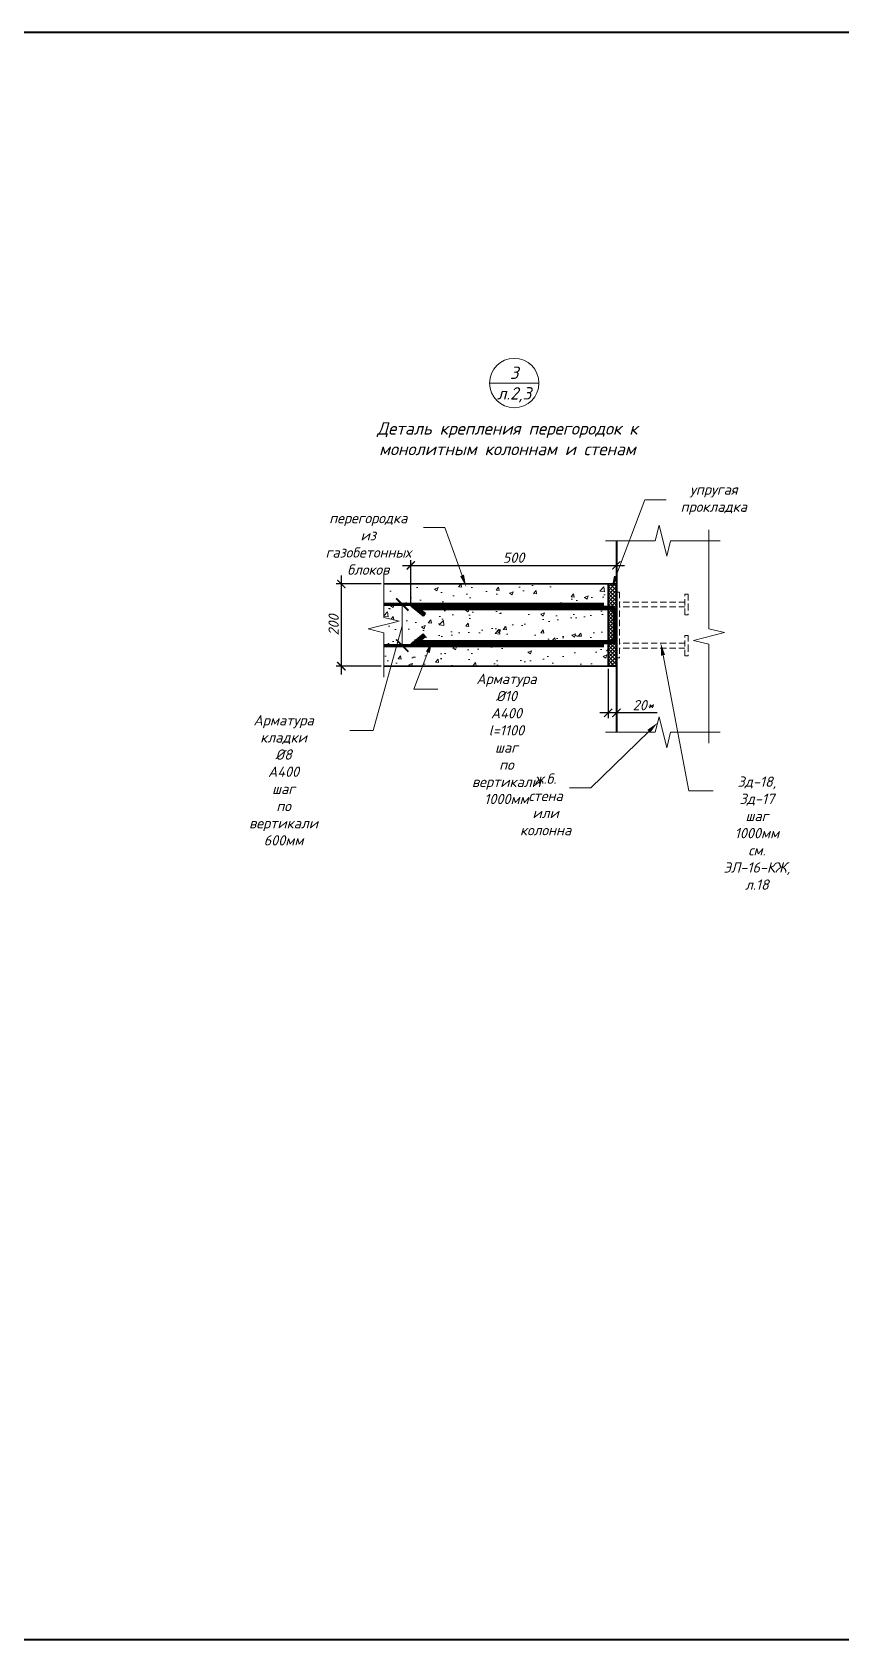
# Model space of a CAD drawing. Header units: millimetres. Extents: x -69292 to 68568, y 17750 to 120236.
# Drawn here: x 18872 to 20837, y 23614 to 27520 of the extents above; entities that cross this region are included whole.
import ezdxf
from ezdxf import colors
from ezdxf.entities.mleader import LeaderData, LeaderLine
from ezdxf.enums import TextEntityAlignment as Align
from ezdxf.math import Vec2, Vec3

# ---------------------------------------------------------------- set-up
doc = ezdxf.new("R2010")
doc.units = ezdxf.units.MM
doc.header["$PDMODE"] = 3
doc.linetypes.add('HIDDEN', pattern=[0.375, 0.25, -0.125])
doc.layers.get('0').update_dxf_attribs({"lineweight": 5})
doc.layers.get('Defpoints').update_dxf_attribs({"lineweight": 0})
for name, color, linetype, lineweight in [('#Cварка', 96, 'Continuous', 30), ('#Арматура', 152, 'Continuous', 30), ('#Бетон разрез', 22, 'Continuous', 40), ('#Выноски', 7, 'Continuous', 15), ('#Газобетон', 152, 'Continuous', 35), ('k_ Размеры', 7, 'Continuous', 15)]:
    doc.layers.add(name, color=color, linetype=linetype, lineweight=lineweight)
doc.layers.add('#Hatch', color=7, linetype='Continuous', lineweight=5, true_color=0x525252)
doc.layers.add('#Арматура вид_2', color=7, linetype='Continuous', lineweight=35, true_color=0x616161)
doc.styles.get("Standard").update_dxf_attribs({"font": 'arial.ttf'})
doc.styles.add('STEP PR', font='isocpeui.ttf')
doc.dimstyles.new('SPDS', dxfattribs={"dimscale": 10, "dimtxt": 2.5, "dimasz": 2, "dimexe": 1.25, "dimexo": 0.625, "dimtad": 1, "dimdec": 0, "dimrnd": 0.001, "dimtxsty": 'STEP PR', "dimblk": 'ARCHTICK', "dimcen": 2.5, "dimdle": 2, "dimclrd": 256, "dimclre": 256, "dimclrt": 7, "dimadec": 0, "dimazin": 2, "dimtfac": 0.75, "dimtdec": 0, "dimtmove": 1, "dimatfit": 3, "dimfxl": 1, "dimtolj": 1, "dimarcsym": 1})

# ---------------------------------------------------------------- blocks, each defined once
blk = doc.blocks.new('*U97')
at = {"color": 0, "linetype": 'ByBlock', "lineweight": -2}
for p, q in [((3.58, 0), (3.9, 1.25)), ((3.9, 1.25), (4.52, -1.25)), ((3.58, 0), (0, 0)), ((4.52, -1.25), (4.83, 0)), ((8.42, 0), (4.83, 0))]:
    blk.add_line(p, q, dxfattribs=at)
blk = doc.blocks.new('_ArchTick')
at = {"color": 0, "linetype": 'ByBlock', "const_width": 0.15}
blk.add_lwpolyline([(-0.5, -0.5), (0.5, 0.5)], dxfattribs=at)
blk = doc.blocks.new('_None')
blk = doc.blocks.new('*U255')
at = {"color": 0, "linetype": 'ByBlock', "lineweight": -2}
blk.add_lwpolyline([(-6, 0), (6, 0)], dxfattribs=at)
blk.add_circle((0, 0), 6, dxfattribs=at)
for tag, p in [('Узел', (0, 2.5)), ('Лист', (0, -2.5))]:
    blk.add_attdef(tag, text='', height=3, dxfattribs=at).set_placement(p, align=Align.MIDDLE_CENTER)
blk = doc.blocks.new('*U193')
at = {"color": 0, "linetype": 'ByBlock', "lineweight": -2}
for p, q in [((4.02, 0), (4.33, 1.25)), ((4.33, 1.25), (4.96, -1.25)), ((4.02, 0), (0, 0)), ((4.96, -1.25), (5.27, 0)), ((9.29, 0), (5.27, 0))]:
    blk.add_line(p, q, dxfattribs=at)
blk = doc.blocks.new('*U197')
at = {"color": 0, "linetype": 'ByBlock', "lineweight": -2}
for p, q in [((4.02, 0), (4.33, 1.25)), ((4.33, 1.25), (4.95, -1.25)), ((4.02, 0), (0, 0)), ((4.95, -1.25), (5.27, 0)), ((9.28, 0), (5.27, 0))]:
    blk.add_line(p, q, dxfattribs=at)
blk = doc.blocks.new('*U194')
for p, q in [((-0.5, 0.5), (0.5, -0.5)), ((0.5, 0.5), (-0.5, -0.5)), ((1.5, 0.5), (2.5, -0.5)), ((2.5, 0.5), (1.5, -0.5)), ((3.5, 0.5), (4.5, -0.5)), ((4.5, 0.5), (3.5, -0.5)), ((5.5, 0.5), (6.5, -0.5)), ((6.5, 0.5), (5.5, -0.5)), ((7.5, 0.5), (8.5, -0.5)), ((8.5, 0.5), (7.5, -0.5))]:
    blk.add_line(p, q)
blk = doc.blocks.new('*D195')
at = {"layer": 'Defpoints', "color": 0, "transparency": 16777216}
for p in [(20271.4, 25979.7), (20291.4, 25979.7), (20271.4, 25866.3)]:
    blk.add_point(p, dxfattribs=at)
at = {"layer": 'k_ Размеры', "lineweight": -2, "transparency": 16777216}
for p, q in [((20271.4, 25973.4), (20271.4, 25853.8)), ((20291.4, 25973.4), (20291.4, 25853.8)), ((20311.4, 25866.3), (20251.4, 25866.3)), ((20390.5, 25866.3), (20291.4, 25866.3))]:
    blk.add_line(p, q, dxfattribs=at)
at = {"layer": 'k_ Размеры', "lineweight": -2, "transparency": 16777216, "xscale": 20, "yscale": 20, "zscale": 20, "rotation": 180}
blk.add_blockref('_ArchTick', (20271.4, 25866.3), dxfattribs=at)
at = {"layer": 'k_ Размеры', "lineweight": -2, "transparency": 16777216, "xscale": 20, "yscale": 20, "zscale": 20}
blk.add_blockref('_ArchTick', (20291.4, 25866.3), dxfattribs=at)
at = {"layer": 'k_ Размеры', "color": 7, "transparency": 16777216, "insert": (20356.8, 25885.1), "char_height": 25, "attachment_point": 5, "style": 'STEP PR'}
blk.add_mtext('\\A1;20*', dxfattribs=at)
blk = doc.blocks.new('*D196')
at = {"layer": 'Defpoints', "color": 0, "transparency": 16777216}
for p in [(20291.4, 26224.7), (20291.4, 26159.7), (19791.9, 26125.7)]:
    blk.add_point(p, dxfattribs=at)
at = {"layer": 'k_ Размеры', "lineweight": -2, "transparency": 16777216}
for p, q in [((19771.9, 26224.7), (20311.4, 26224.7)), ((19791.9, 26131.9), (19791.9, 26237.2)), ((20291.4, 26165.9), (20291.4, 26237.2))]:
    blk.add_line(p, q, dxfattribs=at)
at = {"layer": 'k_ Размеры', "lineweight": -2, "transparency": 16777216, "xscale": 20, "yscale": 20, "zscale": 20, "rotation": 180}
blk.add_blockref('_ArchTick', (19791.9, 26224.7), dxfattribs=at)
at = {"layer": 'k_ Размеры', "lineweight": -2, "transparency": 16777216, "xscale": 20, "yscale": 20, "zscale": 20}
blk.add_blockref('_ArchTick', (20291.4, 26224.7), dxfattribs=at)
at = {"layer": 'k_ Размеры', "color": 7, "transparency": 16777216, "insert": (20041.6, 26243.4), "char_height": 25, "attachment_point": 5, "style": 'STEP PR'}
blk.add_mtext('\\A1;500', dxfattribs=at)
blk = doc.blocks.new('*U209')
at = {"color": 0, "linetype": 'ByBlock', "lineweight": -2}
for p, q in [((8.01, 0), (8.32, 1.25)), ((8.32, 1.25), (8.95, -1.25)), ((8.01, 0), (0, 0)), ((8.95, -1.25), (9.26, 0)), ((17.27, 0), (9.26, 0))]:
    blk.add_line(p, q, dxfattribs=at)
blk = doc.blocks.new('*D333')
at = {"layer": 'Defpoints', "color": 0, "transparency": 16777216}
for p in [(19623.2, 26179.7), (19726.2, 26179.7), (19726.2, 25979.7)]:
    blk.add_point(p, dxfattribs=at)
at = {"layer": 'k_ Размеры', "lineweight": -2, "transparency": 16777216}
for p, q in [((19720, 26179.7), (19610.7, 26179.7)), ((19623.2, 25959.7), (19623.2, 26199.7)), ((19720, 25979.7), (19610.7, 25979.7))]:
    blk.add_line(p, q, dxfattribs=at)
at = {"layer": 'k_ Размеры', "lineweight": -2, "transparency": 16777216, "xscale": 20, "yscale": 20, "zscale": 20}
for p, rotation in [((19623.2, 26179.7), 90), ((19623.2, 25979.7), 270)]:
    blk.add_blockref('_ArchTick', p, dxfattribs=dict(at, rotation=rotation))
at = {"layer": 'k_ Размеры', "color": 7, "transparency": 16777216, "insert": (19604.4, 26079.7), "char_height": 25, "attachment_point": 5, "rotation": 90, "style": 'STEP PR'}
blk.add_mtext('\\A1;200', dxfattribs=at)

msp = doc.modelspace()

# ---------------------------------------------------------------- hatches: boundary and pattern name
at = {"layer": '#Hatch'}
h = msp.add_hatch(dxfattribs=at)
h.set_pattern_fill('AR-CONC', color=256, scale=0.5)
h.paths.add_polyline_path([(20271.4, 26179.7), (19726.2, 26179.7), (19726.2, 26098.4), (19763.7, 26089.1), (19688.7, 26070.3), (19726.2, 26060.9), (19726.2, 25979.7), (20271.4, 25979.7)])
h = msp.add_hatch(dxfattribs=at)
h.set_pattern_fill('ANSI37', color=256, scale=2)
h.paths.add_polyline_path([(20291.4, 26179.7), (20271.4, 26179.7), (20271.4, 25979.7), (20291.4, 25979.7)])

# ---------------------------------------------------------------- linework, layer by layer
at = {"layer": '#Арматура', "const_width": 8}
for points in [[(20261.4, 26129.7), (19726.2, 26129.7)], [(20261.4, 26029.7), (19726.2, 26029.7)]]:
    msp.add_lwpolyline(points, dxfattribs=at)
at = {"layer": '#Арматура', "linetype": 'HIDDEN', "lineweight": 18, "ltscale": 60}
for points in [[(20291.4, 26159.7), (20299.4, 26159.7), (20299.4, 25999.7), (20291.4, 25999.7)], [(20466.1, 26129.7), (20466.1, 26104.7), (20458.1, 26104.7), (20458.1, 26154.7), (20466.1, 26154.7), (20466.1, 26129.7)], [(20466.1, 26029.7), (20466.1, 26004.7), (20458.1, 26004.7), (20458.1, 26054.7), (20466.1, 26054.7), (20466.1, 26029.7)]]:
    msp.add_lwpolyline(points, close=True, dxfattribs=at)
for points in [[(20458.1, 26135.7), (20299.4, 26135.7)], [(20458.1, 26123.7), (20299.4, 26123.7)], [(20458.1, 26035.7), (20299.4, 26035.7)], [(20458.1, 26023.7), (20299.4, 26023.7)]]:
    msp.add_lwpolyline(points, dxfattribs=at)
at = {"layer": '#Арматура'}
for points in [[(19822.3, 26101.2), (19791.9, 26125.7), (20277.4, 26125.7, -0.414214), (20291.4, 26111.7), (20291.4, 26047.7, -0.414214), (20277.4, 26033.7), (19791.9, 26033.7), (19822.3, 26058.2)], [(19827.3, 26107.4), (19814.5, 26117.7), (20277.4, 26117.7, -0.414214), (20283.4, 26111.7), (20283.4, 26047.7, -0.414214), (20277.4, 26041.7), (19814.5, 26041.7), (19827.3, 26052)]]:
    msp.add_lwpolyline(points, format="xyb", dxfattribs=at)
for points in [[(19827.3, 26107.4), (19822.3, 26101.2)], [(19827.3, 26052), (19822.3, 26058.2)]]:
    msp.add_lwpolyline(points, dxfattribs=at)
at = {"layer": '#Арматура вид_2', "const_width": 8}
msp.add_lwpolyline([(19824.8, 26104.3), (19803.2, 26121.7), (20277.4, 26121.7, -0.414214), (20287.4, 26111.7), (20287.4, 26047.7, -0.414214), (20277.4, 26037.7), (19803.2, 26037.7), (19824.8, 26055.1)], format="xyb", dxfattribs=at)
at = {"layer": '#Бетон разрез'}
msp.add_lwpolyline([(20291.4, 26284.6), (20291.4, 25819.1)], dxfattribs=at)
at = {"layer": '#Газобетон'}
for points in [[(20291.4, 26179.7), (19726.2, 26179.7)], [(20271.4, 26179.7), (20271.4, 25979.7)], [(20291.4, 25979.7), (19726.2, 25979.7)]]:
    msp.add_lwpolyline(points, dxfattribs=at)
at = {"color": 3, "lineweight": 40}
msp.add_lwpolyline([(13722.6, 27520.1), (24318.1, 27520.1), (24318.1, 23614.4), (13722.6, 23614.4)], close=True, dxfattribs=at)

# ---------------------------------------------------------------- block references
at = {"layer": '#Cварка', "xscale": -8, "yscale": -8, "zscale": -8, "rotation": 90}
msp.add_blockref('*U194', (20287.4, 26107.7), dxfattribs=at)
msp.add_blockref('*U194', (20287.4, 26107.7), dxfattribs=at)
msp.add_blockref('*U194', (20287.4, 26107.7), dxfattribs=at)
msp.add_blockref('*U194', (20287.4, 26107.7), dxfattribs=at)
at = {"layer": '#Выноски', "xscale": 29.99999999999999, "yscale": 29.99999999999999, "zscale": 29.99999999999999, "rotation": 89.99999999993773}
msp.add_blockref('_ArchTick', (19771.3, 26029.7), dxfattribs=at)
ref = msp.add_blockref('*U255', (20043.2, 26667.6), dxfattribs=dict(xscale=10, yscale=10, zscale=10))
ref.add_attrib('Узел', '3', dxfattribs={"color": 0, "linetype": 'ByBlock', "lineweight": -2, "height": 30, "style": 'STEP PR'}).set_placement((20043.2, 26692.6), align=Align.MIDDLE_CENTER)
ref.add_attrib('Лист', 'л.2,3', dxfattribs={"color": 0, "linetype": 'ByBlock', "lineweight": -2, "height": 30, "style": 'STEP PR'}).set_placement((20043.2, 26642.6), align=Align.MIDDLE_CENTER)
at = {"xscale": -30, "yscale": -30, "zscale": -30}
for name, p in [('*U193', (20543.9, 26284.6)), ('*U197', (20543.7, 25819.1))]:
    msp.add_blockref(name, p, dxfattribs=at)
at = {"xscale": -30, "yscale": -30, "zscale": -30, "rotation": 270}
for name, p in [('*U209', (20516.4, 25792.8)), ('*U97', (19726.2, 25953.4))]:
    msp.add_blockref(name, p, dxfattribs=at)

# ---------------------------------------------------------------- dimensions: what is measured, and where the dimension line sits
at = {"layer": 'k_ Размеры'}
dim = msp.add_linear_dim(base=(20291.4041, 26224.6762), p1=(19791.8766, 26125.6774), p2=(20291.4041, 26159.6774), dimstyle='SPDS', dxfattribs=at)
dim.commit()
dim.dimension.update_dxf_attribs({"geometry": '*D196', "text_midpoint": (20041.6403, 26243.4262)})
dim = msp.add_linear_dim(base=(19623.2, 26179.7), p1=(19726.2, 25979.7), p2=(19726.2, 26179.7), angle=90, dimstyle='SPDS', dxfattribs=at)
dim.commit()
dim.dimension.update_dxf_attribs({"geometry": '*D333', "text_midpoint": (19604.4, 26079.7)})
dim = msp.add_linear_dim(base=(20271.4, 25866.3), p1=(20291.4, 25979.7), p2=(20271.4, 25979.7), text='<>*', dimstyle='SPDS', dxfattribs=at)
dim.commit()
dim.dimension.update_dxf_attribs({"geometry": '*D195', "text_midpoint": (20356.8, 25870.8), "dimtype": 160})

# ---------------------------------------------------------------- leaders
at = {"layer": '#Выноски'}
ml = msp.add_multileader_mtext('Standard', dxfattribs=at)
ml.set_content('{\\H0.83333x;упругая прокладка}', color=256, style='STEP PR')
ml.set_leader_properties(color=256, linetype='ByLayer', lineweight=-1)
ml.build(insert=Vec2(0, 0))
ml.multileader.update_dxf_attribs({"text_left_attachment_type": 6, "text_right_attachment_type": 6, "dogleg_length": 0, "arrow_head_size": 30, "scale": 0.1})
ctx = ml.context
ctx.base_point, ctx.scale, ctx.char_height, ctx.arrow_head_size, ctx.landing_gap_size, ctx.plane_origin = Vec3(20360.4, 26383.9), 0.1, 30, 30, 12.5, Vec3(22968.1, 24615)
ctx.left_attachment, ctx.right_attachment, ctx.text_align_type = 6, 6, 1
notes = []
notes.append((ctx, [(0, (1, 1, 0), (20360.4, 26383.9), (1, 0), 0, [(0, [(20279.9, 26169.5)], 0, [])])]))
ctx.mtext.insert, ctx.mtext.rotation, ctx.mtext.width, ctx.mtext.alignment, ctx.mtext.flow_direction = Vec3(20528.1, 26421.4), 6.283185, 388.364, 2, 5
ml = msp.add_multileader_mtext('Standard', dxfattribs=at)
ml.set_content('{\\H0.83333x;перегородка из газобетонных блоков}', color=256, style='STEP PR')
ml.set_leader_properties(color=256, linetype='ByLayer', lineweight=-1)
ml.build(insert=Vec2(0, 0))
ml.multileader.update_dxf_attribs({"text_left_attachment_type": 6, "text_right_attachment_type": 6, "dogleg_length": 0, "arrow_head_size": 30, "scale": 0.1})
ctx = ml.context
ctx.base_point, ctx.scale, ctx.char_height, ctx.arrow_head_size, ctx.landing_gap_size, ctx.plane_origin = Vec3(19502.2, 26317), 0.1, 30, 30, 12.5, Vec3(22499.6, 24859.2)
ctx.left_attachment, ctx.right_attachment, ctx.text_align_type = 6, 6, 1
notes.append((ctx, [(1, (1, 1, 0), (19874.9, 26317), (-1, 0), 0, [(0, [(19926.6, 26172)], 0, [])])]))
ctx.mtext.insert, ctx.mtext.rotation, ctx.mtext.width, ctx.mtext.alignment, ctx.mtext.flow_direction = Vec3(19688.6, 26352), 6.283185, 388.364, 2, 5
ml = msp.add_multileader_mtext('Standard', dxfattribs=at)
ml.set_content('{\\H0.83333x; }', color=256, style='STEP PR')
ml.set_leader_properties(color=256, linetype='ByLayer', lineweight=-1)
ml.set_arrow_properties(name='ARCHTICK')
ml.build(insert=Vec2(0, 0))
ml.multileader.update_dxf_attribs({"text_left_attachment_type": 6, "text_right_attachment_type": 6, "dogleg_length": 0, "arrow_head_size": 30, "scale": 0.1})
ctx = ml.context
ctx.base_point, ctx.scale, ctx.char_height, ctx.arrow_head_size, ctx.landing_gap_size, ctx.plane_origin, ctx.plane_x_axis, ctx.plane_y_axis = Vec3(19771.3, 26009.3), 0.1, 30, 30, 12.5, Vec3(21242.4, 28911.8), Vec3(0, 1), Vec3(-1, 0)
ctx.left_attachment, ctx.right_attachment, ctx.text_align_type = 6, 6, 1
notes.append((ctx, [(1, (1, 1, 0), (19771.3, 26049.8), (0, -1), 0, [(1, [(19771.3, 26129.7), (19771.3, 26029.7)], 0, [])])]))
ctx.mtext.insert, ctx.mtext.text_direction, ctx.mtext.rotation, ctx.mtext.alignment, ctx.mtext.flow_direction = Vec3(19741.3, 26029.6), Vec3(0, 1), 1.570796, 2, 5
ml = msp.add_multileader_mtext('Standard', dxfattribs=at)
ml.set_content('{\\H0.83333x;Арматура кладки\\P%%C8 А400 \\Pшаг по вертикали 600мм}', color=256, style='STEP PR')
ml.set_leader_properties(color=256, linetype='ByLayer', lineweight=-1)
ml.set_arrow_properties(name='NONE')
ml.build(insert=Vec2(0, 0))
ml.multileader.update_dxf_attribs({"text_left_attachment_type": 6, "text_right_attachment_type": 6, "dogleg_length": 0, "arrow_head_size": 30, "scale": 0.1})
ctx = ml.context
ctx.base_point, ctx.scale, ctx.char_height, ctx.arrow_head_size, ctx.landing_gap_size, ctx.plane_origin = Vec3(19264.7, 25823.4), 0.1, 30, 30, 12.5, Vec3(21982, 25306.1)
ctx.left_attachment, ctx.right_attachment, ctx.text_align_type = 6, 6, 1
notes.append((ctx, [(1, (1, 1, 0), (19700.9, 25823.4), (-1, 0), 0, [(1, [(19771.3, 26077.8)], 0, [])])]))
ctx.mtext.insert, ctx.mtext.rotation, ctx.mtext.width, ctx.mtext.defined_height, ctx.mtext.alignment, ctx.mtext.flow_direction = Vec3(19482.8, 25860.9), 6.283185, 445.167, 220, 2, 5
ml = msp.add_multileader_mtext('Standard', dxfattribs=at)
ml.set_content('{\\H0.83333x;Арматура \\P%%C10 А400 \\Pl=1100\\Pшаг по вертикали 1000мм}', color=256, style='STEP PR')
ml.set_leader_properties(color=256, linetype='ByLayer', lineweight=-1)
ml.build(insert=Vec2(0, 0))
ml.multileader.update_dxf_attribs({"text_left_attachment_type": 6, "text_right_attachment_type": 6, "dogleg_length": 0, "arrow_head_size": 30, "scale": 0.1})
ctx = ml.context
ctx.base_point, ctx.scale, ctx.char_height, ctx.arrow_head_size, ctx.landing_gap_size, ctx.plane_origin = Vec3(19799.7, 25923.9), 0.1, 30, 30, 12.5, Vec3(22185.8, 25085.5)
ctx.left_attachment, ctx.right_attachment, ctx.text_align_type = 6, 6, 1
notes.append((ctx, [(0, (1, 1, 0), (19799.7, 25923.9), (1, 0), 0, [(1, [(19843.9, 26041.7)], 0, [])])]))
ctx.mtext.insert, ctx.mtext.rotation, ctx.mtext.width, ctx.mtext.defined_height, ctx.mtext.alignment, ctx.mtext.flow_direction = Vec3(20024.3, 25961.4), 6.283185, 450.187, 200.2, 2, 5
ml = msp.add_multileader_mtext('Standard', dxfattribs=at)
ml.set_content('\\A1; {\\H0.83333x;З\\H1x;д-18, Зд-17\\H1x;\\P\\A0;шаг 1000мм} \\P{\\H0.83333x;см. ЭЛ-16-КЖ, л.18 }   ', color=256, style='STEP PR')
ml.set_leader_properties(color=256, linetype='ByLayer', lineweight=-1)
ml.build(insert=Vec2(0, 0))
ml.multileader.update_dxf_attribs({"text_left_attachment_type": 6, "text_right_attachment_type": 6, "dogleg_length": 0, "arrow_head_size": 30, "scale": 0.1})
ctx = ml.context
ctx.base_point, ctx.scale, ctx.char_height, ctx.arrow_head_size, ctx.landing_gap_size, ctx.plane_origin = Vec3(20467.4, 25676.7), 0.1, 30, 30, 12.5, Vec3(22940.9, 25087.9)
ctx.left_attachment, ctx.right_attachment, ctx.text_align_type = 6, 6, 1
notes.append((ctx, [(0, (1, 1, 0), (20467.4, 25676.7), (1, 0), 0, [(3, [(20399.3, 26035.7)], 0, [])])]))
ctx.mtext.insert, ctx.mtext.rotation, ctx.mtext.width, ctx.mtext.alignment, ctx.mtext.flow_direction = Vec3(20632.9, 25711.7), 6.283185, 460.032, 2, 5
ml = msp.add_multileader_mtext('Standard', dxfattribs=at)
ml.set_content('{\\H0.83333x;ж.б. стена\\Pили колонна}', color=256, style='STEP PR')
ml.set_leader_properties(color=256, linetype='ByLayer', lineweight=-1)
ml.build(insert=Vec2(0, 0))
ml.multileader.update_dxf_attribs({"text_left_attachment_type": 6, "text_right_attachment_type": 6, "dogleg_length": 0, "arrow_head_size": 30, "scale": 0.1})
ctx = ml.context
ctx.base_point, ctx.scale, ctx.char_height, ctx.arrow_head_size, ctx.landing_gap_size, ctx.plane_origin = Vec3(20009.6, 25684), 0.1, 30, 30, 12.5, Vec3(23179.6, 24615)
ctx.left_attachment, ctx.right_attachment, ctx.text_align_type = 6, 6, 1
notes.append((ctx, [(1, (1, 1, 0), (20229.5, 25684), (-1, 0), 0, [(0, [(20391.5, 25842.4)], 0, [])])]))
ctx.mtext.insert, ctx.mtext.rotation, ctx.mtext.width, ctx.mtext.alignment, ctx.mtext.flow_direction = Vec3(20119.5, 25719), 6.283185, 388.364, 2, 5
for ctx, leaders in notes:
    for number, flags, end, landing, length, lines in leaders:
        leader = LeaderData()
        leader.index, (leader.has_last_leader_line, leader.has_dogleg_vector, leader.attachment_direction) = number, flags
        leader.last_leader_point, leader.dogleg_vector, leader.dogleg_length = Vec3(end), Vec3(landing), length
        for number, points, colour, breaks in lines:
            line = LeaderLine()
            line.index, line.vertices, line.color, line.breaks = number, Vec3.list(points), colors.encode_raw_color(colour), breaks
            leader.lines.append(line)
        ctx.leaders.append(leader)

# ---------------------------------------------------------------- next in the draw order: texts
at = {"layer": '#Выноски', "insert": (20026.6, 26572.3), "char_height": 30, "width": 870.025, "attachment_point": 2, "style": 'STEP PR', "bg_fill": 2}
msp.add_mtext('Деталь крепления перегородок к монолитным колоннам и стенам', dxfattribs=at)

doc.saveas('drawing.dxf')
